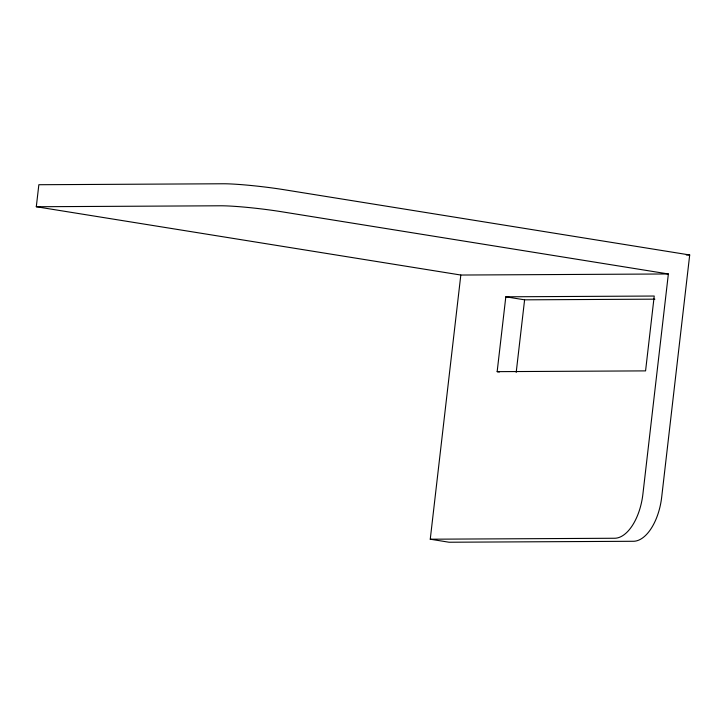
<?xml version="1.0" encoding="UTF-8"?>
<svg xmlns="http://www.w3.org/2000/svg" width="726" height="726" viewBox="0 0 726 726"><rect width="100%" height="100%" fill="white"/><g stroke="black" fill="none" stroke-linecap="round" stroke-linejoin="round"><path stroke-width="1.09" d="M460.819 275.036L36.3 206.738L38.85 184.722L223.2 183.769A44.44 3.258 6.6 0 1 283.966 189.695L689.7 254.971L661.685 497.128A44.44 22.96 -80.9 0 1 633.399 541.278L449.04 542.231L430.255 539.209L460.819 275.036L668.365 273.965L642.9 494.107A44.44 22.96 -80.9 0 1 614.613 538.256L430.255 539.209M497.156 371.648L505.813 296.807L654.226 296.036L645.568 370.886L497.156 371.648L499.361 372.011M516.195 372.438L524.599 299.829L654.888 299.157M36.3 206.738L220.659 205.785A44.44 3.258 6.6 0 1 281.416 211.711L668.365 273.965M686.297 254.989L689.7 254.971M505.813 296.807L524.599 299.829"/></g></svg>
